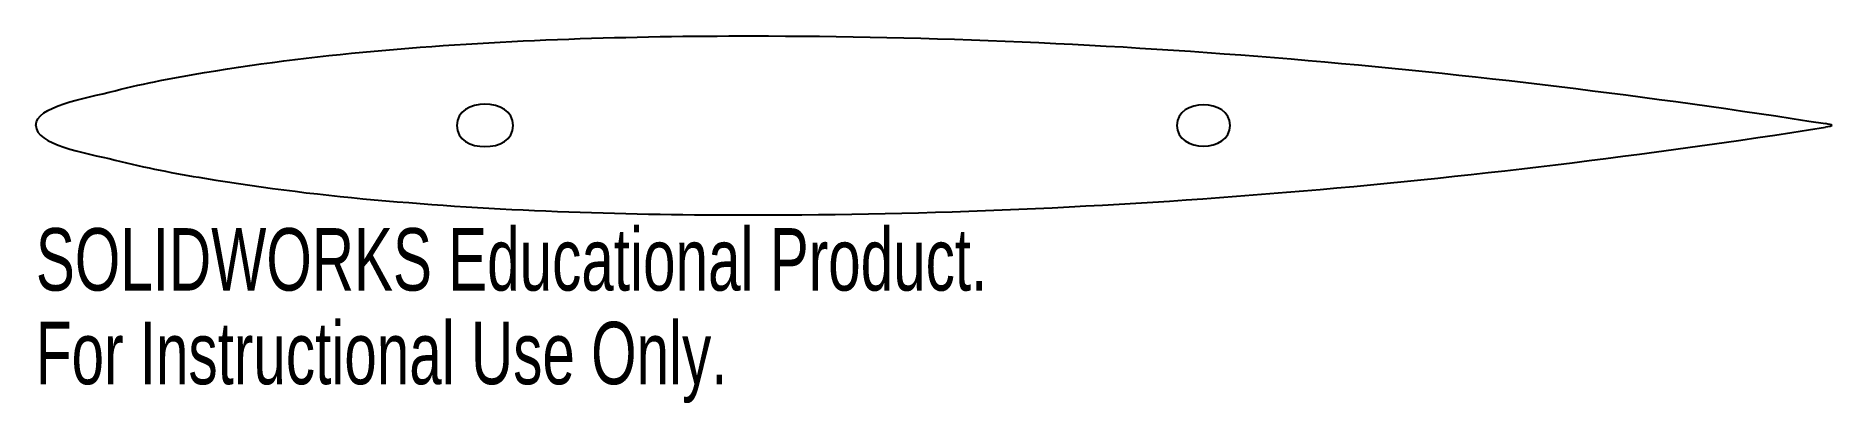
# Model space of a CAD drawing. Header units: millimetres. Extents: x 953 to 1092, y 207 to 236.
import ezdxf

# ---------------------------------------------------------------- set-up
doc = ezdxf.new("R2010")
doc.units = ezdxf.units.MM
doc.styles.add('SLDTEXTSTYLE0', font='TXT', dxfattribs={"width": 0.7})

msp = doc.modelspace()

# ---------------------------------------------------------------- linework, layer by layer
at = {"color": 7, "linetype": 'Continuous', "lineweight": 25}
for points in [[(952.74, 228.8), (952.74, 230.3), (956.46, 230.88), (961.29, 232.09), (963.45, 232.5), (970.52, 233.67), (975.09, 234.22), (989.33, 235.45), (998.69, 235.73), (1008.17, 235.73)], [(952.74, 228.8), (952.74, 227.3), (956.46, 226.72), (961.29, 225.51), (963.45, 225.1), (970.52, 223.93), (975.09, 223.38), (989.33, 222.15), (998.69, 221.87), (1008.17, 221.87)]]:
    msp.add_open_spline(points, degree=3, knots=[0, 0, 0, 0, 0.125, 0.125, 0.25, 0.25, 0.5, 0.5, 1, 1, 1, 1], dxfattribs=at)
for points in [[(1008.17, 235.73), (1036.14, 235.73), (1063.92, 233.23), (1091.33, 228.94)], [(989.71, 228.8), (989.71, 230.99), (985.33, 230.99), (985.33, 228.8)], [(1045.23, 228.8), (1045.23, 230.93), (1041.09, 230.93), (1041.09, 228.8)], [(985.33, 228.8), (985.33, 226.61), (989.71, 226.61), (989.71, 228.8)], [(1008.17, 221.87), (1035.75, 221.87), (1063.35, 224.29), (1091.33, 228.66)], [(1041.09, 228.8), (1041.09, 226.67), (1045.23, 226.67), (1045.23, 228.8)], [(1091.84, 228.8), (1091.84, 228.85), (1091.58, 228.9), (1091.33, 228.94)], [(1091.84, 228.8), (1091.84, 228.75), (1091.58, 228.7), (1091.33, 228.66)]]:
    msp.add_open_spline(points, degree=3, dxfattribs=at)

# ---------------------------------------------------------------- texts
at = {"color": 7, "linetype": 'Continuous', "char_height": 4.8336, "attachment_point": 1, "style": 'SLDTEXTSTYLE0'}
for s, insert in [('SOLIDWORKS Educational Product.', (952.74, 220.85)), ('For Instructional Use Only.', (952.74, 213.6))]:
    msp.add_mtext(s, dxfattribs=dict(at, insert=insert))

doc.saveas('drawing.dxf')
